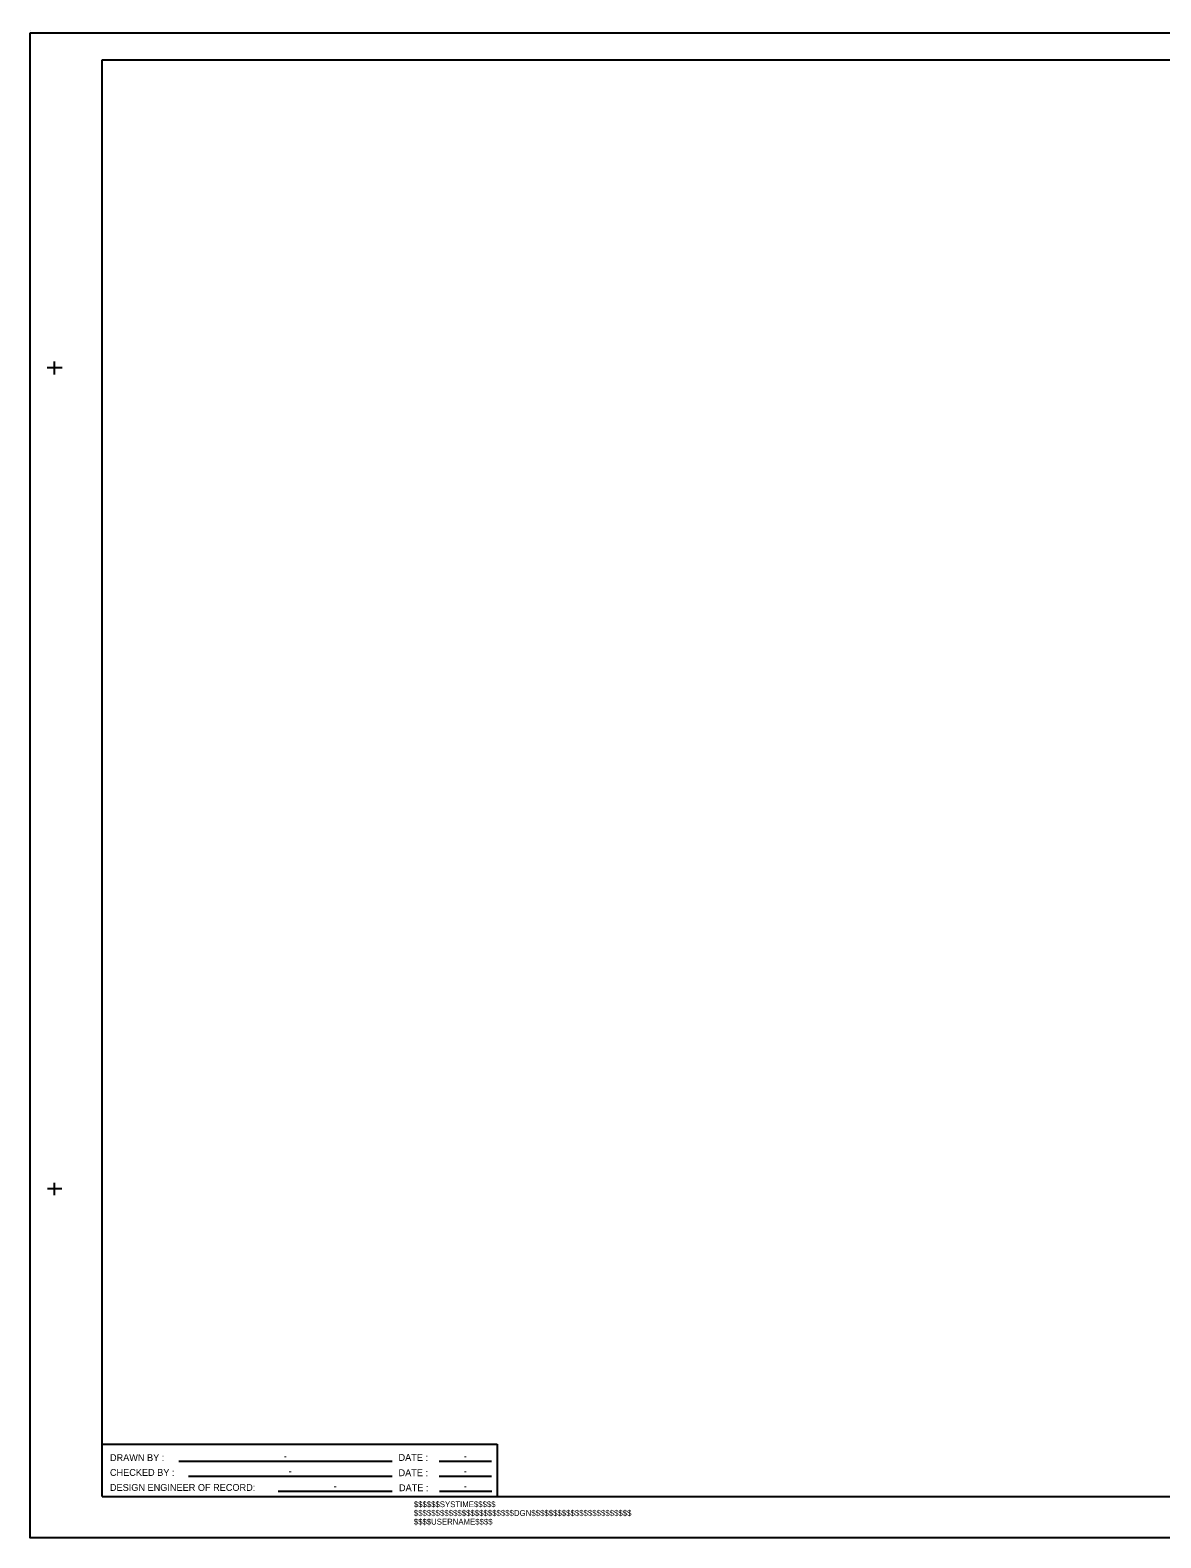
# Model space of a CAD drawing. Extents: x -60 to 66, y -3 to 77.
# Drawn here: x 28.58 to 47.42, y 37.16 to 62.28 of the extents above; entities that cross this region are included whole.
import ezdxf

# ---------------------------------------------------------------- set-up
doc = ezdxf.new("R2010")
doc.units = 0
for name, color, linetype in [('Plan Sheet CELL', 7, 'Continuous'), ('Plot Label CELL', 7, 'Continuous'), ('Plot Shape CELL', 7, 'Continuous'), ('Text', 7, 'Continuous'), ('User Information Notes CELL', 7, 'Continuous')]:
    doc.layers.add(name, color=color, linetype=linetype)

msp = doc.modelspace()

# ---------------------------------------------------------------- linework, layer by layer
at = {"layer": 'Plan Sheet CELL'}
for p, q in [((28.579, 62.238), (28.579, 62.238)), ((29.78, 61.789), (66.261, 61.789)), ((29.78, 37.849), (29.78, 61.789)), ((28.864, 56.659), (29.115, 56.659)), ((28.986, 56.545), (28.986, 56.761)), ((28.87, 42.98), (29.109, 42.98)), ((28.986, 42.867), (28.986, 43.073)), ((29.78, 38.718), (36.363, 38.718)), ((36.363, 38.718), (36.363, 37.849)), ((31.055, 38.436), (34.615, 38.436)), ((35.398, 38.436), (36.27, 38.436)), ((31.218, 38.186), (34.615, 38.186)), ((35.398, 38.186), (36.27, 38.186)), ((29.78, 37.849), (66.261, 37.849)), ((32.712, 37.936), (34.615, 37.936)), ((32.712, 37.936), (34.615, 37.936)), ((35.404, 37.936), (36.276, 37.936)), ((35.404, 37.936), (36.276, 37.936)), ((28.579, 37.158), (28.579, 37.158))]:
    msp.add_line(p, q, dxfattribs=at)
at = {"layer": 'Plot Shape CELL'}
msp.add_lwpolyline([(28.579, 62.238), (66.271, 62.238), (66.271, 37.158), (28.579, 37.158)], close=True, dxfattribs=at)
at = {"layer": 'User Information Notes CELL'}
for p, q in [((28.579, 62.282), (28.579, 62.282)), ((29.78, 61.789), (29.78, 61.789))]:
    msp.add_line(p, q, dxfattribs=at)

# ---------------------------------------------------------------- texts
at = {"layer": 'Plan Sheet CELL'}
for s, height, p in [('DRAWN BY :', 0.114, (29.909, 38.438)), ('DATE :', 0.114, (34.719, 38.441)), ('CHECKED BY :', 0.11399, (29.909, 38.191)), ('DATE :', 0.114, (34.719, 38.186)), ('DESIGN ENGINEER OF RECORD:', 0.11399, (29.909, 37.941)), ('DATE :', 0.114, (34.726, 37.936))]:
    msp.add_text(s, height=height, dxfattribs=at).set_placement(p)
at = {"layer": 'Plot Label CELL'}
for s, height, p in [('$$$$$$SYSTIME$$$$$', 0.09694, (34.974, 37.67)), ('$$$$$$$$$$$$$$$$$$$$$$$DGN$$$$$$$$$$$$$$$$$$$$$$$', 0.09754, (34.974, 37.524)), ('$$$$USERNAME$$$$', 0.09694, (34.974, 37.379))]:
    msp.add_text(s, height=height, dxfattribs=at).set_placement(p)
at = {"layer": 'Text'}
for p in [(32.807, 38.464), (35.806, 38.464), (32.889, 38.214), (35.806, 38.214), (33.636, 37.964), (35.806, 37.964)]:
    msp.add_text('-', height=0.114, dxfattribs=at).set_placement(p)

doc.saveas('drawing.dxf')
